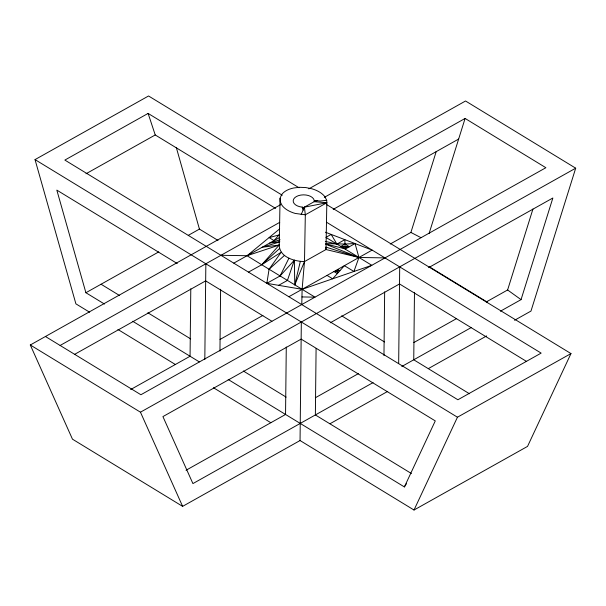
<?xml version="1.0" encoding="UTF-8"?>
<svg xmlns="http://www.w3.org/2000/svg" width="606" height="606" viewBox="0 0 606 606"><rect width="100%" height="100%" fill="white"/><g stroke="black" fill="none" stroke-linecap="round" stroke-linejoin="round"><path stroke-width="0.91" d="M190.792 288.789L190.064 356.245L130.638 389.56M204.813 359.578L205.851 263.777M219.948 351.094L220.614 289.259M286.274 347.011L285.547 414.466L186.027 470.256M326.634 204.578L570.973 353.578L527.538 446.395L414.012 510.025L300.053 440.532L301.326 321.998M316.09 348.42L315.37 414.943L411.429 473.536M383.962 355.57L384.651 291.865M398.665 363.592L399.702 266.852M414.474 292.334L413.747 359.79L469.461 393.764M282.267 195.23L148.106 113.42L64.857 160.075L248.475 272.117L261.724 264.754L279.237 245.044L280.07 198.268L281.472 194.859A20.559 12.022 0.6 0 1 293.789 187.966L299.667 187.299L305.803 187.572L311.787 188.761A26.922 15.748 0.6 0 1 324.914 196.783L326.695 200.328L326.831 202.76L325.998 249.536L304.492 261.58C294.463 261.428 279.389 257.179 279.237 245.044L262.193 247.263L279.76 241.908M45.435 336.504L140.903 394.741L301.773 304.56L302.121 289.32L304.492 261.58L305.318 214.804L304.424 207.146L314.173 201.692L317.188 200.715M248.475 272.117L457.894 399.763L541.143 353.109L372.129 250.089L344.382 265.67L339.898 270.723L337.747 269.443L337.345 273.579L332.656 278.798L327.035 275.404L288.88 296.72M301.947 296.94L315.014 297.16L302.121 289.32L266.845 283.335L269.079 269.223L281.214 252.179L261.724 264.754L247.059 255.724L220.985 255.293M266.845 283.335L280.093 275.942L294.349 260.201L294.781 284.865L300.326 261.391M390.256 244.013L410.898 232.439L436.237 151.492M429.086 233.507L465.097 118.443L545.877 167.718L301.773 304.56M486.232 301.962L507.608 289.979L532.947 209.025M500.412 311.204L521.046 299.637L552.861 197.995L428.639 267.632M308.795 188.867L465.544 100.997L575.7 168.188L530.977 311.075L514.555 320.279M294.349 260.201L287.433 280.411L278.608 285.343M294.781 284.865L304.492 261.58M301.159 214.622L304.424 207.146L326.831 202.76L305.318 214.804L295.183 213.426A26.922 15.748 0.6 0 1 282.048 205.411L280.267 201.866L280.07 198.268M228.182 379.485L404.384 486.929L435.275 420.905L301.144 339.11L162.923 416.595L192.92 483.588L373.061 382.598M414.012 510.025L457.447 417.208L570.973 353.578M326.642 222.304L372.129 250.089L331.179 234.416L325.907 237.385L371.826 265.307L302.121 289.32L280.093 275.942L288.933 258.171M404.384 486.929L406.406 483.755M338.512 272.276L337.534 271.677L333.982 271.549L337.345 273.579L339.898 270.723L335.709 270.579L327.035 275.404M337.747 269.443L336.618 271.132L337.64 270.556M279.434 248.634L261.724 264.754L280.093 275.942M302.659 208.623L304.424 207.146M269.079 269.223L284.456 255.429M279.684 228.863L247.059 255.724L279.237 245.044M342.958 247.786L345.072 246.581L349.397 246.733L355.048 243.551L358.941 257.474L353.934 271.473L344.382 265.67L335.709 270.579L335.754 271.617M326.695 200.328L320.173 201.033L314.203 200.389A10.544 6.166 0.6 0 0 303.432 194.852A10.544 6.166 0.6 0 0 293.206 200.578A10.544 6.166 0.6 0 0 302.189 207.116L303.901 207.563M325.308 241.362L336.921 244.104L344.837 239.643L345.162 249.119L349.397 246.733L344.988 244.051L325.922 243.635M347.662 246.687L344.276 248.611L325.922 244.013M89.643 312.226L75.901 303.848L35.027 159.605L148.553 95.975L299.038 187.746M85.991 173.77L155.234 134.964L275.616 208.396M177.24 263.542L56.828 190.117L85.9 292.728L158.757 251.891M188.292 235.348L199.435 229.098L218.001 240.423M300.053 440.532L182.618 506.366L72.47 439.176L30.3 344.988L280.54 204.714M60.123 345.465L279.73 222.357M324.301 197.374L465.097 118.443M233.81 263.133L279.548 237.544M74.462 354.434L205.661 280.881L271.912 321.278M333.202 209.381L458.644 139.062M220.039 339.443L262.89 315.415M30.3 344.988L140.456 412.186L575.7 168.188M330.293 322.771L399.521 283.956L526.614 361.479M315.514 397.665L358.373 373.637M413.86 342.534L456.621 318.559M401.801 366.486L471.521 327.399M330.02 423.73L387.711 391.385M428.344 368.607L486.641 335.929M280.093 239.749L269.761 243.029L279.73 241.756M355.048 243.551L344.988 244.051L340.754 246.437L345.072 246.581L346.397 247.407M385.015 257.891L358.941 257.474L325.998 249.536L325.861 247.096L358.941 257.474L325.831 244.248M314.181 201.336L315.067 201.397L314.203 200.389M314.173 201.692L326.831 202.76M325.392 232.196L331.179 234.416L336.921 244.104M410.898 232.439L420.958 237.658M302.705 207.404L303.538 207.888M335.709 270.579L337.534 271.677M429.26 266.746L487.421 302.22M341.693 315.855L384.515 341.966M35.027 159.605L457.447 417.208M101.058 284.229L119.624 295.561M147.879 312.794L190.67 338.898M243.317 371.001L286.138 397.112M85.9 292.728L104.474 304.053M132.737 321.286L199.344 361.903M117.935 329.482L175.331 364.479M213.456 387.726L270.821 422.708M507.608 289.979L521.046 299.637M140.456 412.186L182.618 506.366M148.106 113.42L155.234 134.964M302.189 207.116L303.121 210.13M176.27 147.372L199.435 229.098M278.911 235.014L274.048 240.627L269.125 237.59L278.911 235.014"/></g></svg>
